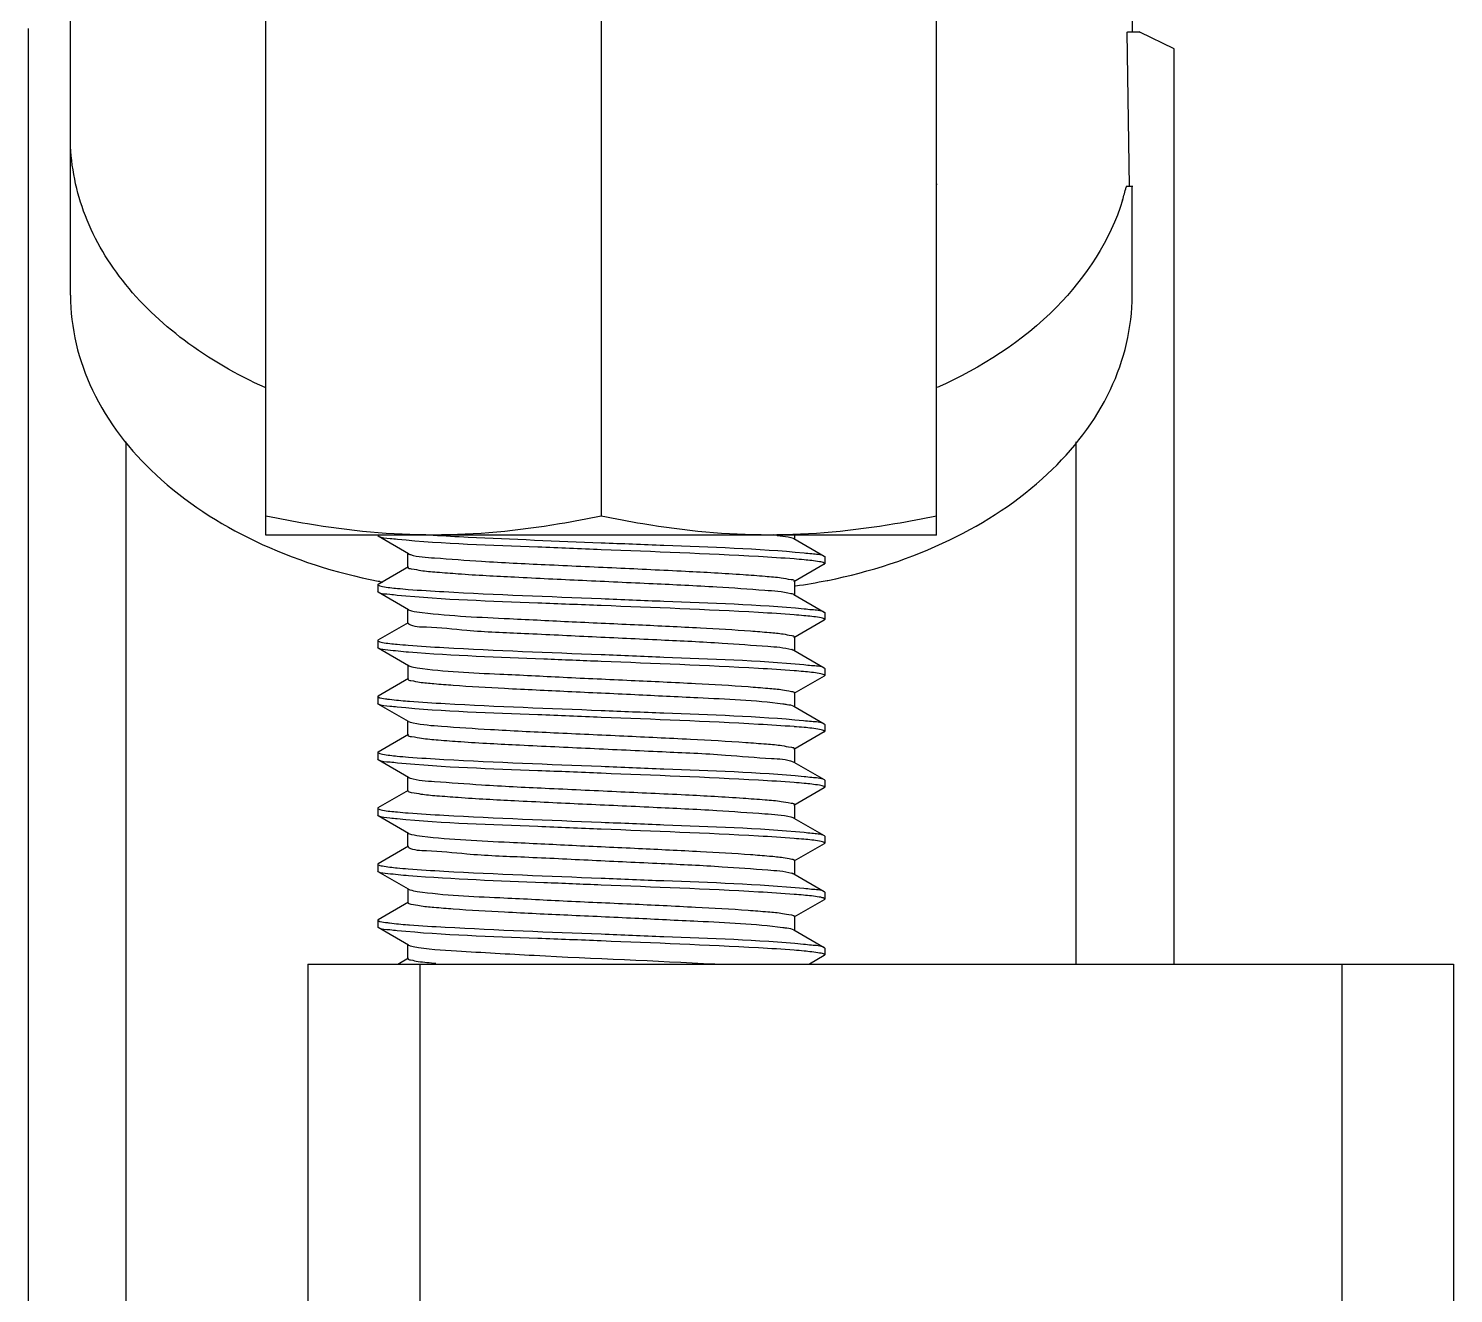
# Model space of a CAD drawing. Header units: inches. Extents: x -1293886 to -986005, y -15154 to 203628.
# Drawn here: x -1241592.3 to -1241418.5, y 87583.1 to 87737.4 of the extents above; entities that cross this region are included whole.
import ezdxf

# ---------------------------------------------------------------- set-up
doc = ezdxf.new("R2010")
doc.units = ezdxf.units.IN
doc.header["$LTSCALE"] = 100
doc.header["$MEASUREMENT"] = 0
doc.layers.add('W_DIM', color=4, linetype='Continuous')

# ---------------------------------------------------------------- blocks, each defined once
blk = doc.blocks.new('1111')
at = {"layer": 'W_DIM', "color": 7}
for p, q in [((-2281049.03, 1712176.32), (-2281049.03, 1712437.48)), ((-2280967.24, 1712176.32), (-2280967.24, 1712437.48)), ((-2281008.13, 1712435.18), (-2281008.13, 1712178.62)), ((-2281072.88, 1712224.83), (-2281072.88, 1712356.18)), ((-2280943.38, 1712321.04), (-2280943.38, 1712237.66)), ((-2281077.99, 1711095.34), (-2281077.99, 1712238.08)), ((-2280943.71, 1712218.81), (-2280944, 1712237.62)), ((-2280943.95, 1712237.66), (-2280942.52, 1712237.66)), ((-2280942.4, 1712237.6), (-2280942.52, 1712237.66)), ((-2280938.27, 1712235.61), (-2280942.46, 1712237.63)), ((-2280942.41, 1712237.6), (-2280942.4, 1712237.6)), ((-2280938.27, 1712210.4), (-2280938.27, 1712235.61)), ((-2281072.88, 1712205.55), (-2281072.88, 1712224.83)), ((-2280967.17, 1712219.05), (-2280967.24, 1712219.05)), ((-2280943.3, 1712218.81), (-2280944.12, 1712218.81)), ((-2280944.1, 1712218.8), (-2280944.11, 1712218.73)), ((-2280943.38, 1712205.55), (-2280943.38, 1712218.81)), ((-2280938.27, 1712124), (-2280938.27, 1712210.4)), ((-2281066.07, 1711244.55), (-2281066.07, 1712187.7)), ((-2280950.2, 1712124), (-2280950.2, 1712187.7)), ((-2280967.24, 1712176.32), (-2281049.03, 1712176.32)), ((-2281035.33, 1712176.16), (-2281035.4, 1712176.23)), ((-2281031.63, 1712174.02), (-2281035.33, 1712176.16)), ((-2280984.72, 1712175.93), (-2280984.63, 1712175.89)), ((-2280984.63, 1712175.89), (-2280980.93, 1712173.75)), ((-2280984.56, 1712176.32), (-2280984.56, 1712175.81)), ((-2281031.71, 1712172.4), (-2281031.71, 1712174.1)), ((-2280980.93, 1712173.75), (-2280980.87, 1712173.68)), ((-2280980.87, 1712173.68), (-2280980.87, 1712172.82)), ((-2281035.33, 1712170.34), (-2281031.63, 1712172.48)), ((-2280980.93, 1712172.75), (-2280984.63, 1712170.61)), ((-2280980.93, 1712172.75), (-2280980.87, 1712172.82)), ((-2281035.33, 1712170.34), (-2281035.4, 1712170.27)), ((-2281035.4, 1712170.27), (-2281035.4, 1712169.42)), ((-2281035.34, 1712170.7), (-2281035.29, 1712170.69)), ((-2281035.29, 1712170.69), (-2281035.2, 1712170.68)), ((-2281035.2, 1712170.68), (-2281035.13, 1712170.66)), ((-2280984.56, 1712170.69), (-2280984.56, 1712168.99)), ((-2280984.54, 1712170.1), (-2280984.45, 1712170.11)), ((-2280980.58, 1712170.77), (-2280980.5, 1712170.79)), ((-2281035.33, 1712169.34), (-2281035.4, 1712169.42)), ((-2281031.63, 1712167.2), (-2281035.33, 1712169.34)), ((-2280984.63, 1712169.08), (-2280980.93, 1712166.93)), ((-2281031.71, 1712165.58), (-2281031.71, 1712167.29)), ((-2281031.63, 1712167.2), (-2281031.53, 1712167.15)), ((-2280980.93, 1712166.93), (-2280980.87, 1712166.86)), ((-2280980.93, 1712165.93), (-2280980.87, 1712166.01)), ((-2280980.87, 1712166.86), (-2280980.87, 1712166.01)), ((-2281035.33, 1712163.53), (-2281031.63, 1712165.67)), ((-2280980.93, 1712165.93), (-2280984.63, 1712163.79)), ((-2281035.33, 1712163.53), (-2281035.4, 1712163.45)), ((-2281035.4, 1712163.45), (-2281035.4, 1712162.6)), ((-2281035.33, 1712162.53), (-2281035.4, 1712162.6)), ((-2281031.63, 1712160.38), (-2281035.33, 1712162.53)), ((-2280984.56, 1712163.88), (-2280984.56, 1712162.17)), ((-2280984.63, 1712162.26), (-2280980.93, 1712160.12)), ((-2281031.71, 1712160.47), (-2281031.71, 1712158.77)), ((-2280980.93, 1712159.12), (-2280984.63, 1712156.98)), ((-2280980.93, 1712160.12), (-2280980.87, 1712160.04)), ((-2280980.93, 1712159.12), (-2280980.87, 1712159.19)), ((-2280980.87, 1712160.04), (-2280980.87, 1712159.19)), ((-2281035.33, 1712156.71), (-2281031.63, 1712158.85)), ((-2281035.33, 1712156.71), (-2281035.4, 1712156.64)), ((-2281035.4, 1712156.64), (-2281035.4, 1712155.78)), ((-2281035.33, 1712155.71), (-2281035.4, 1712155.78)), ((-2281031.63, 1712153.57), (-2281035.33, 1712155.71)), ((-2280984.56, 1712157.06), (-2280984.56, 1712155.36)), ((-2280984.63, 1712155.44), (-2280980.93, 1712153.3)), ((-2281031.71, 1712151.95), (-2281031.71, 1712153.65)), ((-2280980.93, 1712152.3), (-2280984.63, 1712150.16)), ((-2280980.93, 1712153.3), (-2280980.87, 1712153.23)), ((-2280980.93, 1712152.3), (-2280980.87, 1712152.38)), ((-2280980.87, 1712153.23), (-2280980.87, 1712152.38)), ((-2281035.33, 1712149.89), (-2281031.63, 1712152.04)), ((-2281035.33, 1712149.89), (-2281035.4, 1712149.82)), ((-2281035.4, 1712149.82), (-2281035.4, 1712148.97)), ((-2281035.33, 1712148.89), (-2281035.4, 1712148.97)), ((-2281031.63, 1712146.75), (-2281035.33, 1712148.89)), ((-2280984.72, 1712148.67), (-2280984.63, 1712148.63)), ((-2280984.63, 1712148.63), (-2280980.93, 1712146.49)), ((-2280984.56, 1712150.25), (-2280984.56, 1712148.54)), ((-2281035.33, 1712143.08), (-2281031.63, 1712145.22)), ((-2281031.71, 1712145.13), (-2281031.71, 1712146.84)), ((-2280980.93, 1712145.49), (-2280984.63, 1712143.34)), ((-2280980.93, 1712146.49), (-2280980.87, 1712146.41)), ((-2280980.93, 1712145.49), (-2280980.87, 1712145.56)), ((-2280980.87, 1712146.41), (-2280980.87, 1712145.56)), ((-2280984.56, 1712143.43), (-2280984.56, 1712141.73)), ((-2281035.33, 1712143.08), (-2281035.4, 1712143)), ((-2281035.4, 1712143), (-2281035.4, 1712142.15)), ((-2281035.33, 1712142.08), (-2281035.4, 1712142.15)), ((-2281031.63, 1712139.94), (-2281035.33, 1712142.08)), ((-2280984.63, 1712141.81), (-2280980.93, 1712139.67)), ((-2281031.71, 1712138.32), (-2281031.71, 1712140.02)), ((-2281031.63, 1712139.94), (-2281031.53, 1712139.89)), ((-2281035.33, 1712136.26), (-2281031.63, 1712138.4)), ((-2280980.93, 1712138.67), (-2280984.63, 1712136.53)), ((-2280980.93, 1712139.67), (-2280980.87, 1712139.6)), ((-2280980.93, 1712138.67), (-2280980.87, 1712138.74)), ((-2280980.87, 1712139.6), (-2280980.87, 1712138.74)), ((-2280984.56, 1712136.61), (-2280984.56, 1712134.91)), ((-2281035.33, 1712136.26), (-2281035.4, 1712136.19)), ((-2281035.4, 1712136.19), (-2281035.4, 1712135.34)), ((-2281035.33, 1712135.26), (-2281035.4, 1712135.34)), ((-2281031.63, 1712133.12), (-2281035.33, 1712135.26)), ((-2280984.63, 1712135), (-2280980.93, 1712132.86)), ((-2281031.71, 1712133.21), (-2281031.71, 1712131.5)), ((-2281035.33, 1712129.45), (-2281031.63, 1712131.59)), ((-2280980.93, 1712131.85), (-2280984.63, 1712129.71)), ((-2280980.93, 1712132.86), (-2280980.87, 1712132.78)), ((-2280980.93, 1712131.85), (-2280980.87, 1712131.93)), ((-2280980.87, 1712132.78), (-2280980.87, 1712131.93)), ((-2280984.56, 1712129.8), (-2280984.56, 1712128.09)), ((-2281035.33, 1712129.45), (-2281035.4, 1712129.37)), ((-2281035.4, 1712129.37), (-2281035.4, 1712128.52)), ((-2281035.33, 1712128.45), (-2281035.4, 1712128.52)), ((-2281031.63, 1712126.3), (-2281035.33, 1712128.45)), ((-2280984.63, 1712128.18), (-2280980.93, 1712126.04)), ((-2281031.71, 1712124.69), (-2281031.71, 1712126.39)), ((-2280980.93, 1712126.04), (-2280980.87, 1712125.96)), ((-2281032.96, 1712124), (-2281031.63, 1712124.77)), ((-2280980.93, 1712125.04), (-2280982.72, 1712124)), ((-2280980.93, 1712125.04), (-2280980.87, 1712125.11)), ((-2280980.87, 1712125.96), (-2280980.87, 1712125.11)), ((-2281043.92, 1712124), (-2280904.19, 1712124)), ((-2281043.92, 1712124), (-2281043.92, 1710992.58)), ((-2281030.28, 1712124), (-2281030.28, 1710992.58)), ((-2280917.82, 1712124), (-2280917.82, 1710992.58)), ((-2280904.19, 1712124), (-2280904.19, 1710992.58))]:
    blk.add_line(p, q, dxfattribs=at)
for centre, radius, start, end in [((-2280970.32, 1712225.08), 26.96, 342.8989, 346.3913), ((-2280991.85, 1712129.59), 46.97, 83.6689, 84.2232), ((-2280990.58, 1712096.78), 76.85, 84.6378, 85.5439), ((-2281022.2, 1712238.17), 68.74, 259.1592, 259.4672), ((-2281025.95, 1712243.23), 73.76, 264.5118, 265.5533), ((-2280994.18, 1712238.76), 69.33, 278.0643, 281.3093), ((-2280990.64, 1712089.17), 77.64, 84.669, 85.543), ((-2281025.99, 1712235.95), 73.29, 264.491, 265.556), ((-2280985.58, 1712159.85), 2.6, 73.8589, 74.9069), ((-2280990.68, 1712081.92), 78.08, 84.6853, 85.5419), ((-2281023.48, 1712259.99), 104.25, 265.4503, 265.5766), ((-2280990.59, 1712076.2), 76.98, 84.6443, 85.543), ((-2281025.98, 1712222.4), 73.38, 264.4922, 265.5586), ((-2280990.58, 1712069.52), 76.85, 84.6378, 85.5439), ((-2281025.95, 1712215.97), 73.76, 264.5118, 265.5533), ((-2280990.64, 1712061.91), 77.64, 84.669, 85.543), ((-2281025.99, 1712208.68), 73.29, 264.491, 265.556), ((-2280985.58, 1712132.59), 2.6, 73.8589, 74.9069), ((-2280990.68, 1712054.66), 78.08, 84.6853, 85.5419), ((-2281023.48, 1712232.73), 104.25, 265.4503, 265.5766), ((-2280990.59, 1712048.94), 76.98, 84.6443, 85.543)]:
    blk.add_arc(centre, radius, start, end, dxfattribs=at)
for points, knots in [([(-2280944, 1712237.62), (-2280943.99, 1712237.62), (-2280943.98, 1712237.64), (-2280943.96, 1712237.66), (-2280943.95, 1712237.66)], [0, 0, 0, 0, 0.336031, 1, 1, 1, 1]), ([(-2281049.11, 1712194.29), (-2281052.59, 1712195.85), (-2281059.01, 1712199.52), (-2281066.75, 1712206.86), (-2281071.72, 1712215.46), (-2281072.88, 1712221.78), (-2281072.88, 1712224.83)], [0, 0, 0, 0, 0.28083, 0.538855, 0.77586, 1, 1, 1, 1]), ([(-2280944.55, 1712217.15), (-2280946.05, 1712212.27), (-2280952.35, 1712202.69), (-2280961.81, 1712196.68), (-2280967.16, 1712194.29)], [0, 0, 0, 0, 0.466075, 1, 1, 1, 1]), ([(-2281072.88, 1712205.55), (-2281072.88, 1712201.6), (-2281070.84, 1712193.24), (-2281062.55, 1712182.72), (-2281050.27, 1712174.79), (-2281040.52, 1712171.71), (-2281035.34, 1712170.7)], [0, 0, 0, 0, 0.215322, 0.450095, 0.712861, 1, 1, 1, 1]), ([(-2280980.5, 1712170.79), (-2280975.37, 1712171.82), (-2280965.72, 1712174.93), (-2280953.58, 1712182.85), (-2280945.39, 1712193.32), (-2280943.38, 1712201.62), (-2280943.38, 1712205.55)], [0, 0, 0, 0, 0.287034, 0.549657, 0.784456, 1, 1, 1, 1]), ([(-2281028.58, 1712176.32), (-2281033.72, 1712176.32), (-2281040.6, 1712176.98), (-2281047.34, 1712178.27), (-2281049.03, 1712178.62)], [0, 0, 0, 0, 0.749211, 1, 1, 1, 1]), ([(-2281008.13, 1712178.62), (-2281009.82, 1712178.27), (-2281016.56, 1712176.98), (-2281023.44, 1712176.32), (-2281028.58, 1712176.32)], [0, 0, 0, 0, 0.250789, 1, 1, 1, 1]), ([(-2280987.68, 1712176.32), (-2280992.83, 1712176.32), (-2280999.7, 1712176.98), (-2281006.45, 1712178.27), (-2281008.13, 1712178.62)], [0, 0, 0, 0, 0.749211, 1, 1, 1, 1]), ([(-2280967.24, 1712178.62), (-2280968.92, 1712178.27), (-2280975.66, 1712176.98), (-2280982.54, 1712176.32), (-2280987.68, 1712176.32)], [0, 0, 0, 0, 0.250789, 1, 1, 1, 1]), ([(-2281033, 1712175.77), (-2281033.3, 1712175.8), (-2281034.07, 1712175.91), (-2281034.91, 1712175.91), (-2281035.33, 1712176.16)], [0, 0, 0, 0, 0.378132, 1, 1, 1, 1]), ([(-2281008.13, 1712174.53), (-2281010.71, 1712174.63), (-2281019, 1712174.99), (-2281027.3, 1712175.22), (-2281033, 1712175.77)], [0, 0, 0, 0, 0.310323, 1, 1, 1, 1]), ([(-2281028.64, 1712176.3), (-2281027.22, 1712176.22), (-2281020.39, 1712175.86), (-2281013.55, 1712175.6), (-2281008.13, 1712175.38)], [0, 0, 0, 0, 0.207728, 1, 1, 1, 1]), ([(-2281008.13, 1712175.38), (-2281005.58, 1712175.28), (-2280997.34, 1712174.93), (-2280989.08, 1712174.68), (-2280983.4, 1712174.15)], [0, 0, 0, 0, 0.308852, 1, 1, 1, 1]), ([(-2280986.67, 1712176.27), (-2280986.44, 1712176.24), (-2280985.79, 1712176.16), (-2280985.12, 1712176.09), (-2280984.72, 1712175.93)], [0, 0, 0, 0, 0.350941, 1, 1, 1, 1]), ([(-2281031.63, 1712174.02), (-2281031.6, 1712174), (-2281031.53, 1712173.97), (-2281031.46, 1712173.94), (-2281031.42, 1712173.93)], [0, 0, 0, 0, 0.429478, 1, 1, 1, 1]), ([(-2281031.42, 1712173.93), (-2281030.47, 1712173.65), (-2281027.53, 1712173.48), (-2281022.08, 1712173.04), (-2281014.67, 1712172.7), (-2281006.37, 1712172.32), (-2280998.33, 1712171.94), (-2280992.24, 1712171.62), (-2280988.42, 1712171.32), (-2280986.34, 1712171.16), (-2280985.36, 1712170.94), (-2280984.56, 1712170.85), (-2280984.56, 1712170.69)], [0, 0, 0, 0, 0.063162, 0.185571, 0.350627, 0.535705, 0.715395, 0.865028, 0.921933, 0.964141, 0.990304, 1, 1, 1, 1]), ([(-2280984.6, 1712173.4), (-2280986.05, 1712173.51), (-2280993.89, 1712173.99), (-2281001.73, 1712174.27), (-2281008.13, 1712174.53)], [0, 0, 0, 0, 0.18453, 1, 1, 1, 1]), ([(-2280983.4, 1712174.15), (-2280983.09, 1712174.12), (-2280982.27, 1712174), (-2280981.38, 1712174.01), (-2280980.93, 1712173.75)], [0, 0, 0, 0, 0.37931, 1, 1, 1, 1]), ([(-2280981.18, 1712172.99), (-2280981.29, 1712173.02), (-2280982.03, 1712173.16), (-2280982.77, 1712173.24), (-2280983.39, 1712173.29)], [0, 0, 0, 0, 0.163145, 1, 1, 1, 1]), ([(-2280980.87, 1712172.82), (-2280980.87, 1712172.86), (-2280981, 1712172.94), (-2280981.1, 1712172.97), (-2280981.18, 1712172.99)], [0, 0, 0, 0, 0.315061, 1, 1, 1, 1]), ([(-2281031.71, 1712172.4), (-2281031.71, 1712172.25), (-2281030.92, 1712172.16), (-2281029.97, 1712171.94), (-2281027.94, 1712171.78), (-2281024.2, 1712171.48), (-2281018.23, 1712171.17), (-2281010.32, 1712170.79), (-2281002.09, 1712170.41), (-2280994.68, 1712170.07), (-2280989.08, 1712169.66), (-2280986.04, 1712169.45), (-2280985, 1712169.2)], [0, 0, 0, 0, 0.00951, 0.035123, 0.076469, 0.132247, 0.279239, 0.456494, 0.640275, 0.805971, 0.931424, 1, 1, 1, 1]), ([(-2281035.4, 1712170.27), (-2281035.4, 1712170.23), (-2281035.29, 1712170.16), (-2281035.2, 1712170.14), (-2281035.13, 1712170.12)], [0, 0, 0, 0, 0.322005, 1, 1, 1, 1]), ([(-2281035.13, 1712170.12), (-2281035.02, 1712170.09), (-2281034.32, 1712169.94), (-2281033.6, 1712169.87), (-2281033, 1712169.81)], [0, 0, 0, 0, 0.159397, 1, 1, 1, 1]), ([(-2281031.67, 1712169.69), (-2281030.22, 1712169.58), (-2281022.38, 1712169.11), (-2281014.53, 1712168.82), (-2281008.13, 1712168.56)], [0, 0, 0, 0, 0.184455, 1, 1, 1, 1]), ([(-2281033.02, 1712168.96), (-2281033.32, 1712168.99), (-2281034.08, 1712169.1), (-2281034.91, 1712169.1), (-2281035.33, 1712169.34)], [0, 0, 0, 0, 0.377931, 1, 1, 1, 1]), ([(-2281008.13, 1712167.71), (-2281010.71, 1712167.81), (-2281019.01, 1712168.17), (-2281027.32, 1712168.4), (-2281033.02, 1712168.96)], [0, 0, 0, 0, 0.310595, 1, 1, 1, 1]), ([(-2281008.13, 1712168.56), (-2281005.58, 1712168.46), (-2280997.34, 1712168.11), (-2280989.07, 1712167.87), (-2280983.39, 1712167.33)], [0, 0, 0, 0, 0.308927, 1, 1, 1, 1]), ([(-2280985, 1712169.2), (-2280984.92, 1712169.18), (-2280984.8, 1712169.15), (-2280984.68, 1712169.1), (-2280984.63, 1712169.08)], [0, 0, 0, 0, 0.59312, 1, 1, 1, 1]), ([(-2281031.53, 1712167.15), (-2281031.45, 1712167.12), (-2281030.93, 1712166.98), (-2281030.4, 1712166.92), (-2281029.96, 1712166.87)], [0, 0, 0, 0, 0.158312, 1, 1, 1, 1]), ([(-2281029.96, 1712166.87), (-2281026.43, 1712166.44), (-2281020.31, 1712166.18), (-2281011.53, 1712165.73), (-2281003.76, 1712165.39), (-2280996.53, 1712165.03), (-2280991.17, 1712164.73), (-2280987.86, 1712164.46), (-2280986.08, 1712164.3), (-2280985.23, 1712164.11), (-2280984.56, 1712164.01), (-2280984.56, 1712163.88)], [0, 0, 0, 0, 0.234088, 0.402448, 0.579889, 0.745639, 0.880314, 0.930897, 0.968237, 0.991317, 1, 1, 1, 1]), ([(-2280984.61, 1712166.58), (-2280986.05, 1712166.7), (-2280993.89, 1712167.17), (-2281001.74, 1712167.46), (-2281008.13, 1712167.71)], [0, 0, 0, 0, 0.184554, 1, 1, 1, 1]), ([(-2280981.15, 1712166.16), (-2280981.27, 1712166.2), (-2280982.02, 1712166.35), (-2280982.79, 1712166.42), (-2280983.43, 1712166.48)], [0, 0, 0, 0, 0.159617, 1, 1, 1, 1]), ([(-2280983.39, 1712167.33), (-2280983.08, 1712167.3), (-2280982.27, 1712167.19), (-2280981.38, 1712167.19), (-2280980.93, 1712166.93)], [0, 0, 0, 0, 0.379296, 1, 1, 1, 1]), ([(-2280980.87, 1712166.01), (-2280980.87, 1712166.04), (-2280980.98, 1712166.12), (-2280981.08, 1712166.14), (-2280981.15, 1712166.16)], [0, 0, 0, 0, 0.317967, 1, 1, 1, 1]), ([(-2281031.71, 1712165.58), (-2281031.71, 1712165.57), (-2281031.69, 1712165.53), (-2281031.65, 1712165.51), (-2281031.64, 1712165.5)], [0, 0, 0, 0, 0.402304, 1, 1, 1, 1]), ([(-2281031.64, 1712165.5), (-2281031, 1712165.12), (-2281028.48, 1712165.14), (-2281023.88, 1712164.57), (-2281017.08, 1712164.32), (-2281009.19, 1712163.92), (-2281001.15, 1712163.55), (-2280994, 1712163.22), (-2280988.71, 1712162.81), (-2280985.85, 1712162.62), (-2280984.9, 1712162.36)], [0, 0, 0, 0, 0.046973, 0.152409, 0.303029, 0.479455, 0.658932, 0.818305, 0.937036, 1, 1, 1, 1]), ([(-2281035.4, 1712163.45), (-2281035.4, 1712163.42), (-2281035.3, 1712163.35), (-2281035.21, 1712163.33), (-2281035.15, 1712163.31)], [0, 0, 0, 0, 0.324871, 1, 1, 1, 1]), ([(-2281031.63, 1712162.02), (-2281032.48, 1712162.09), (-2281033.69, 1712162.26), (-2281034.99, 1712162.33), (-2281035.33, 1712162.53)], [0, 0, 0, 0, 0.683734, 1, 1, 1, 1]), ([(-2281035.15, 1712163.31), (-2281035.04, 1712163.27), (-2281034.34, 1712163.12), (-2281033.62, 1712163.05), (-2281033.02, 1712163)], [0, 0, 0, 0, 0.157623, 1, 1, 1, 1]), ([(-2281031.67, 1712162.88), (-2281030.22, 1712162.76), (-2281022.38, 1712162.29), (-2281014.53, 1712162), (-2281008.13, 1712161.75)], [0, 0, 0, 0, 0.184436, 1, 1, 1, 1]), ([(-2281008.13, 1712160.9), (-2281010.47, 1712160.99), (-2281018.3, 1712161.31), (-2281026.14, 1712161.59), (-2281031.63, 1712162.02)], [0, 0, 0, 0, 0.297863, 1, 1, 1, 1]), ([(-2281008.13, 1712161.75), (-2281005.59, 1712161.65), (-2280997.35, 1712161.3), (-2280989.1, 1712161.05), (-2280983.43, 1712160.52)], [0, 0, 0, 0, 0.308576, 1, 1, 1, 1]), ([(-2280984.61, 1712159.77), (-2280986.05, 1712159.88), (-2280993.89, 1712160.35), (-2281001.74, 1712160.64), (-2281008.13, 1712160.9)], [0, 0, 0, 0, 0.184575, 1, 1, 1, 1]), ([(-2280984.86, 1712162.35), (-2280984.81, 1712162.33), (-2280984.74, 1712162.31), (-2280984.66, 1712162.28), (-2280984.63, 1712162.26)], [0, 0, 0, 0, 0.572041, 1, 1, 1, 1]), ([(-2281031.63, 1712160.38), (-2281031.58, 1712160.36), (-2281031.24, 1712160.23), (-2281030.88, 1712160.18), (-2281030.58, 1712160.13)], [0, 0, 0, 0, 0.147905, 1, 1, 1, 1]), ([(-2281030.58, 1712160.13), (-2281027.25, 1712159.63), (-2281021.29, 1712159.43), (-2281012.6, 1712158.96), (-2281004.63, 1712158.61), (-2280997.13, 1712158.25), (-2280991.52, 1712157.94), (-2280988.05, 1712157.66), (-2280986.17, 1712157.5), (-2280985.28, 1712157.3), (-2280984.56, 1712157.2), (-2280984.56, 1712157.06)], [0, 0, 0, 0, 0.218787, 0.386207, 0.566108, 0.736243, 0.875583, 0.928118, 0.966979, 0.991, 1, 1, 1, 1]), ([(-2280981.18, 1712159.36), (-2280981.3, 1712159.39), (-2280982.05, 1712159.54), (-2280982.81, 1712159.61), (-2280983.45, 1712159.67)], [0, 0, 0, 0, 0.163234, 1, 1, 1, 1]), ([(-2280983.43, 1712160.52), (-2280983.11, 1712160.49), (-2280982.29, 1712160.37), (-2280981.39, 1712160.38), (-2280980.93, 1712160.12)], [0, 0, 0, 0, 0.37952, 1, 1, 1, 1]), ([(-2280980.87, 1712159.19), (-2280980.87, 1712159.23), (-2280981, 1712159.31), (-2280981.1, 1712159.34), (-2280981.18, 1712159.36)], [0, 0, 0, 0, 0.313847, 1, 1, 1, 1]), ([(-2281031.71, 1712158.77), (-2281031.71, 1712158.63), (-2281031.01, 1712158.53), (-2281030.14, 1712158.33), (-2281028.31, 1712158.18), (-2281024.92, 1712157.9), (-2281019.43, 1712157.6), (-2281012.07, 1712157.24), (-2281004.2, 1712156.89), (-2280995.45, 1712156.43), (-2280989.41, 1712156.2), (-2280985.98, 1712155.74)], [0, 0, 0, 0, 0.00884, 0.032379, 0.070466, 0.122006, 0.258971, 0.426878, 0.605536, 0.773444, 1, 1, 1, 1]), ([(-2281035.4, 1712156.64), (-2281035.4, 1712156.61), (-2281035.08, 1712156.38), (-2281034.76, 1712156.4), (-2281034.47, 1712156.35)], [0, 0, 0, 0, 0.093121, 1, 1, 1, 1]), ([(-2281033.02, 1712155.33), (-2281033.32, 1712155.36), (-2281034.08, 1712155.47), (-2281034.91, 1712155.47), (-2281035.33, 1712155.71)], [0, 0, 0, 0, 0.377935, 1, 1, 1, 1]), ([(-2281034.47, 1712156.35), (-2281034.3, 1712156.33), (-2281033.39, 1712156.21), (-2281032.48, 1712156.13), (-2281031.75, 1712156.07)], [0, 0, 0, 0, 0.190828, 1, 1, 1, 1]), ([(-2281031.52, 1712156.05), (-2281030.07, 1712155.94), (-2281022.28, 1712155.47), (-2281014.48, 1712155.18), (-2281008.13, 1712154.93)], [0, 0, 0, 0, 0.18595, 1, 1, 1, 1]), ([(-2280985.98, 1712155.74), (-2280985.81, 1712155.71), (-2280985.37, 1712155.64), (-2280984.89, 1712155.59), (-2280984.63, 1712155.44)], [0, 0, 0, 0, 0.360643, 1, 1, 1, 1]), ([(-2281008.13, 1712154.08), (-2281010.71, 1712154.18), (-2281019.01, 1712154.54), (-2281027.32, 1712154.77), (-2281033.02, 1712155.33)], [0, 0, 0, 0, 0.310578, 1, 1, 1, 1]), ([(-2281008.13, 1712154.93), (-2281005.59, 1712154.83), (-2280997.36, 1712154.48), (-2280989.12, 1712154.24), (-2280983.45, 1712153.7)], [0, 0, 0, 0, 0.308379, 1, 1, 1, 1]), ([(-2280984.6, 1712152.95), (-2280986.05, 1712153.06), (-2280993.89, 1712153.54), (-2281001.73, 1712153.83), (-2281008.13, 1712154.08)], [0, 0, 0, 0, 0.184524, 1, 1, 1, 1]), ([(-2281031.63, 1712153.57), (-2281031.57, 1712153.53), (-2281031.38, 1712153.47), (-2281031.19, 1712153.42), (-2281031.07, 1712153.4)], [0, 0, 0, 0, 0.388593, 1, 1, 1, 1]), ([(-2281031.07, 1712153.4), (-2281029.94, 1712153.18), (-2281026.79, 1712152.94), (-2281021.07, 1712152.56), (-2281013.65, 1712152.2), (-2281005.51, 1712151.83), (-2280997.73, 1712151.46), (-2280991.88, 1712151.15), (-2280988.23, 1712150.86), (-2280986.25, 1712150.7), (-2280985.32, 1712150.49), (-2280984.56, 1712150.39), (-2280984.56, 1712150.25)], [0, 0, 0, 0, 0.074051, 0.202548, 0.368862, 0.551322, 0.726125, 0.870472, 0.925123, 0.96561, 0.990669, 1, 1, 1, 1]), ([(-2280983.45, 1712153.7), (-2280983.13, 1712153.67), (-2280982.3, 1712153.56), (-2280981.39, 1712153.57), (-2280980.93, 1712153.3)], [0, 0, 0, 0, 0.379704, 1, 1, 1, 1]), ([(-2280981.14, 1712152.53), (-2280981.26, 1712152.56), (-2280982.01, 1712152.72), (-2280982.76, 1712152.79), (-2280983.4, 1712152.85)], [0, 0, 0, 0, 0.159226, 1, 1, 1, 1]), ([(-2280980.87, 1712152.38), (-2280980.87, 1712152.41), (-2280980.98, 1712152.49), (-2280981.07, 1712152.51), (-2280981.14, 1712152.53)], [0, 0, 0, 0, 0.318631, 1, 1, 1, 1]), ([(-2281031.71, 1712151.95), (-2281031.71, 1712151.79), (-2281030.88, 1712151.71), (-2281029.88, 1712151.48), (-2281027.74, 1712151.31), (-2281023.83, 1712151.01), (-2281017.61, 1712150.69), (-2281009.44, 1712150.31), (-2281001.07, 1712149.91), (-2280993.67, 1712149.6), (-2280988.39, 1712149.09), (-2280985.55, 1712149), (-2280984.72, 1712148.67)], [0, 0, 0, 0, 0.009911, 0.036684, 0.079861, 0.138026, 0.290611, 0.473012, 0.659513, 0.823824, 0.942824, 1, 1, 1, 1]), ([(-2281035.4, 1712149.82), (-2281035.4, 1712149.79), (-2281035.29, 1712149.71), (-2281035.2, 1712149.69), (-2281035.14, 1712149.67)], [0, 0, 0, 0, 0.322656, 1, 1, 1, 1]), ([(-2281033, 1712148.51), (-2281033.3, 1712148.54), (-2281034.07, 1712148.65), (-2281034.91, 1712148.65), (-2281035.33, 1712148.89)], [0, 0, 0, 0, 0.378132, 1, 1, 1, 1]), ([(-2281035.14, 1712149.67), (-2281035.03, 1712149.64), (-2281034.33, 1712149.49), (-2281033.62, 1712149.42), (-2281033.02, 1712149.36)], [0, 0, 0, 0, 0.159145, 1, 1, 1, 1]), ([(-2281031.66, 1712149.25), (-2281030.22, 1712149.13), (-2281022.38, 1712148.66), (-2281014.53, 1712148.37), (-2281008.13, 1712148.12)], [0, 0, 0, 0, 0.184477, 1, 1, 1, 1]), ([(-2281008.13, 1712147.26), (-2281010.71, 1712147.37), (-2281019, 1712147.72), (-2281027.3, 1712147.96), (-2281033, 1712148.51)], [0, 0, 0, 0, 0.310323, 1, 1, 1, 1]), ([(-2281008.13, 1712148.12), (-2281005.58, 1712148.01), (-2280997.34, 1712147.66), (-2280989.08, 1712147.42), (-2280983.4, 1712146.88)], [0, 0, 0, 0, 0.308852, 1, 1, 1, 1]), ([(-2280984.6, 1712146.13), (-2280986.05, 1712146.25), (-2280993.89, 1712146.72), (-2281001.73, 1712147.01), (-2281008.13, 1712147.26)], [0, 0, 0, 0, 0.18453, 1, 1, 1, 1]), ([(-2280983.4, 1712146.88), (-2280983.09, 1712146.85), (-2280982.27, 1712146.74), (-2280981.38, 1712146.75), (-2280980.93, 1712146.49)], [0, 0, 0, 0, 0.37931, 1, 1, 1, 1]), ([(-2281031.71, 1712145.13), (-2281031.71, 1712144.99), (-2281030.92, 1712144.89), (-2281029.97, 1712144.68), (-2281027.94, 1712144.51), (-2281024.2, 1712144.22), (-2281018.23, 1712143.9), (-2281010.32, 1712143.53), (-2281002.09, 1712143.15), (-2280994.68, 1712142.8), (-2280989.08, 1712142.4), (-2280986.04, 1712142.19), (-2280985, 1712141.94)], [0, 0, 0, 0, 0.00951, 0.035123, 0.076469, 0.132247, 0.279239, 0.456494, 0.640275, 0.805971, 0.931424, 1, 1, 1, 1]), ([(-2281031.63, 1712146.75), (-2281031.6, 1712146.74), (-2281031.53, 1712146.7), (-2281031.46, 1712146.68), (-2281031.42, 1712146.67)], [0, 0, 0, 0, 0.429478, 1, 1, 1, 1]), ([(-2281031.42, 1712146.67), (-2281030.47, 1712146.39), (-2281027.53, 1712146.22), (-2281022.08, 1712145.78), (-2281014.67, 1712145.44), (-2281006.37, 1712145.05), (-2280998.33, 1712144.68), (-2280992.24, 1712144.36), (-2280988.42, 1712144.06), (-2280986.34, 1712143.9), (-2280985.36, 1712143.67), (-2280984.56, 1712143.58), (-2280984.56, 1712143.43)], [0, 0, 0, 0, 0.063162, 0.185571, 0.350627, 0.535705, 0.715395, 0.865028, 0.921933, 0.964141, 0.990304, 1, 1, 1, 1]), ([(-2280981.18, 1712145.72), (-2280981.29, 1712145.75), (-2280982.03, 1712145.9), (-2280982.77, 1712145.97), (-2280983.39, 1712146.03)], [0, 0, 0, 0, 0.163145, 1, 1, 1, 1]), ([(-2280980.87, 1712145.56), (-2280980.87, 1712145.6), (-2280981, 1712145.68), (-2280981.1, 1712145.7), (-2280981.18, 1712145.72)], [0, 0, 0, 0, 0.315061, 1, 1, 1, 1]), ([(-2281035.4, 1712143), (-2281035.4, 1712142.97), (-2281035.29, 1712142.9), (-2281035.2, 1712142.87), (-2281035.13, 1712142.85)], [0, 0, 0, 0, 0.322005, 1, 1, 1, 1]), ([(-2281033.02, 1712141.7), (-2281033.32, 1712141.72), (-2281034.08, 1712141.83), (-2281034.91, 1712141.83), (-2281035.33, 1712142.08)], [0, 0, 0, 0, 0.377931, 1, 1, 1, 1]), ([(-2281035.13, 1712142.85), (-2281035.02, 1712142.82), (-2281034.32, 1712142.67), (-2281033.6, 1712142.6), (-2281033, 1712142.55)], [0, 0, 0, 0, 0.159397, 1, 1, 1, 1]), ([(-2281008.13, 1712140.45), (-2281010.71, 1712140.55), (-2281019.01, 1712140.91), (-2281027.32, 1712141.14), (-2281033.02, 1712141.7)], [0, 0, 0, 0, 0.310595, 1, 1, 1, 1]), ([(-2281031.67, 1712142.43), (-2281030.22, 1712142.32), (-2281022.38, 1712141.84), (-2281014.53, 1712141.55), (-2281008.13, 1712141.3)], [0, 0, 0, 0, 0.184455, 1, 1, 1, 1]), ([(-2280985, 1712141.94), (-2280984.92, 1712141.92), (-2280984.8, 1712141.89), (-2280984.68, 1712141.84), (-2280984.63, 1712141.81)], [0, 0, 0, 0, 0.59312, 1, 1, 1, 1]), ([(-2281008.13, 1712141.3), (-2281005.58, 1712141.2), (-2280997.34, 1712140.85), (-2280989.07, 1712140.6), (-2280983.39, 1712140.07)], [0, 0, 0, 0, 0.308927, 1, 1, 1, 1]), ([(-2280984.61, 1712139.32), (-2280986.05, 1712139.43), (-2280993.89, 1712139.91), (-2281001.74, 1712140.19), (-2281008.13, 1712140.45)], [0, 0, 0, 0, 0.184554, 1, 1, 1, 1]), ([(-2280983.39, 1712140.07), (-2280983.08, 1712140.04), (-2280982.27, 1712139.92), (-2280981.38, 1712139.93), (-2280980.93, 1712139.67)], [0, 0, 0, 0, 0.379296, 1, 1, 1, 1]), ([(-2281031.71, 1712138.32), (-2281031.71, 1712138.3), (-2281031.69, 1712138.27), (-2281031.65, 1712138.25), (-2281031.64, 1712138.23)], [0, 0, 0, 0, 0.402304, 1, 1, 1, 1]), ([(-2281031.64, 1712138.23), (-2281031, 1712137.86), (-2281028.48, 1712137.88), (-2281023.88, 1712137.31), (-2281017.08, 1712137.06), (-2281009.19, 1712136.66), (-2281001.15, 1712136.29), (-2280994, 1712135.95), (-2280988.71, 1712135.54), (-2280985.85, 1712135.35), (-2280984.9, 1712135.1)], [0, 0, 0, 0, 0.046973, 0.152409, 0.303029, 0.479455, 0.658932, 0.818305, 0.937036, 1, 1, 1, 1]), ([(-2281031.53, 1712139.89), (-2281031.45, 1712139.86), (-2281030.93, 1712139.72), (-2281030.4, 1712139.66), (-2281029.96, 1712139.6)], [0, 0, 0, 0, 0.158312, 1, 1, 1, 1]), ([(-2281029.96, 1712139.6), (-2281026.43, 1712139.17), (-2281020.31, 1712138.92), (-2281011.53, 1712138.47), (-2281003.76, 1712138.12), (-2280996.53, 1712137.77), (-2280991.17, 1712137.47), (-2280987.86, 1712137.2), (-2280986.08, 1712137.04), (-2280985.23, 1712136.85), (-2280984.56, 1712136.75), (-2280984.56, 1712136.61)], [0, 0, 0, 0, 0.234088, 0.402448, 0.579889, 0.745639, 0.880314, 0.930897, 0.968237, 0.991317, 1, 1, 1, 1]), ([(-2280981.15, 1712138.9), (-2280981.27, 1712138.93), (-2280982.02, 1712139.09), (-2280982.79, 1712139.16), (-2280983.43, 1712139.22)], [0, 0, 0, 0, 0.159617, 1, 1, 1, 1]), ([(-2280980.87, 1712138.74), (-2280980.87, 1712138.78), (-2280980.98, 1712138.85), (-2280981.08, 1712138.88), (-2280981.15, 1712138.9)], [0, 0, 0, 0, 0.317967, 1, 1, 1, 1]), ([(-2281035.4, 1712136.19), (-2281035.4, 1712136.16), (-2281035.3, 1712136.09), (-2281035.21, 1712136.06), (-2281035.15, 1712136.04)], [0, 0, 0, 0, 0.324871, 1, 1, 1, 1]), ([(-2281031.63, 1712134.76), (-2281032.48, 1712134.83), (-2281033.69, 1712134.99), (-2281034.99, 1712135.06), (-2281035.33, 1712135.26)], [0, 0, 0, 0, 0.683734, 1, 1, 1, 1]), ([(-2281035.15, 1712136.04), (-2281035.04, 1712136.01), (-2281034.34, 1712135.86), (-2281033.62, 1712135.79), (-2281033.02, 1712135.73)], [0, 0, 0, 0, 0.157623, 1, 1, 1, 1]), ([(-2281031.67, 1712135.61), (-2281030.22, 1712135.5), (-2281022.38, 1712135.03), (-2281014.53, 1712134.74), (-2281008.13, 1712134.48)], [0, 0, 0, 0, 0.184436, 1, 1, 1, 1]), ([(-2281008.13, 1712133.63), (-2281010.47, 1712133.73), (-2281018.3, 1712134.05), (-2281026.14, 1712134.33), (-2281031.63, 1712134.76)], [0, 0, 0, 0, 0.297863, 1, 1, 1, 1]), ([(-2280984.86, 1712135.08), (-2280984.81, 1712135.07), (-2280984.74, 1712135.05), (-2280984.66, 1712135.01), (-2280984.63, 1712135)], [0, 0, 0, 0, 0.572041, 1, 1, 1, 1]), ([(-2281031.63, 1712133.12), (-2281031.58, 1712133.09), (-2281031.24, 1712132.97), (-2281030.88, 1712132.92), (-2281030.58, 1712132.87)], [0, 0, 0, 0, 0.147905, 1, 1, 1, 1]), ([(-2281008.13, 1712134.48), (-2281005.59, 1712134.38), (-2280997.35, 1712134.03), (-2280989.1, 1712133.79), (-2280983.43, 1712133.25)], [0, 0, 0, 0, 0.308576, 1, 1, 1, 1]), ([(-2280984.61, 1712132.5), (-2280986.05, 1712132.62), (-2280993.89, 1712133.09), (-2281001.74, 1712133.38), (-2281008.13, 1712133.63)], [0, 0, 0, 0, 0.184575, 1, 1, 1, 1]), ([(-2280983.43, 1712133.25), (-2280983.11, 1712133.22), (-2280982.29, 1712133.11), (-2280981.39, 1712133.12), (-2280980.93, 1712132.86)], [0, 0, 0, 0, 0.37952, 1, 1, 1, 1]), ([(-2281031.71, 1712131.5), (-2281031.71, 1712131.37), (-2281031.01, 1712131.27), (-2281030.14, 1712131.07), (-2281028.31, 1712130.91), (-2281024.92, 1712130.63), (-2281019.43, 1712130.33), (-2281012.07, 1712129.97), (-2281004.2, 1712129.63), (-2280995.45, 1712129.17), (-2280989.41, 1712128.94), (-2280985.98, 1712128.47)], [0, 0, 0, 0, 0.00884, 0.032379, 0.070466, 0.122006, 0.258971, 0.426878, 0.605536, 0.773444, 1, 1, 1, 1]), ([(-2281030.58, 1712132.87), (-2281027.25, 1712132.37), (-2281021.29, 1712132.17), (-2281012.6, 1712131.69), (-2281004.63, 1712131.35), (-2280997.13, 1712130.98), (-2280991.52, 1712130.68), (-2280988.05, 1712130.4), (-2280986.17, 1712130.24), (-2280985.28, 1712130.04), (-2280984.56, 1712129.94), (-2280984.56, 1712129.8)], [0, 0, 0, 0, 0.218787, 0.386207, 0.566108, 0.736243, 0.875583, 0.928118, 0.966979, 0.991, 1, 1, 1, 1]), ([(-2280981.18, 1712132.09), (-2280981.3, 1712132.13), (-2280982.05, 1712132.27), (-2280982.81, 1712132.34), (-2280983.45, 1712132.4)], [0, 0, 0, 0, 0.163234, 1, 1, 1, 1]), ([(-2280980.87, 1712131.93), (-2280980.87, 1712131.97), (-2280981, 1712132.05), (-2280981.1, 1712132.07), (-2280981.18, 1712132.09)], [0, 0, 0, 0, 0.313847, 1, 1, 1, 1]), ([(-2281035.4, 1712129.37), (-2281035.4, 1712129.34), (-2281035.08, 1712129.11), (-2281034.76, 1712129.13), (-2281034.47, 1712129.09)], [0, 0, 0, 0, 0.093121, 1, 1, 1, 1]), ([(-2281033.02, 1712128.06), (-2281033.32, 1712128.09), (-2281034.08, 1712128.2), (-2281034.91, 1712128.2), (-2281035.33, 1712128.45)], [0, 0, 0, 0, 0.377935, 1, 1, 1, 1]), ([(-2281034.47, 1712129.09), (-2281034.3, 1712129.06), (-2281033.39, 1712128.94), (-2281032.48, 1712128.86), (-2281031.75, 1712128.8)], [0, 0, 0, 0, 0.190828, 1, 1, 1, 1]), ([(-2281008.13, 1712126.82), (-2281010.71, 1712126.92), (-2281019.01, 1712127.28), (-2281027.32, 1712127.51), (-2281033.02, 1712128.06)], [0, 0, 0, 0, 0.310578, 1, 1, 1, 1]), ([(-2281031.52, 1712128.79), (-2281030.07, 1712128.67), (-2281022.28, 1712128.21), (-2281014.48, 1712127.92), (-2281008.13, 1712127.67)], [0, 0, 0, 0, 0.18595, 1, 1, 1, 1]), ([(-2280985.98, 1712128.47), (-2280985.81, 1712128.45), (-2280985.37, 1712128.38), (-2280984.89, 1712128.33), (-2280984.63, 1712128.18)], [0, 0, 0, 0, 0.360643, 1, 1, 1, 1]), ([(-2281031.63, 1712126.3), (-2281031.57, 1712126.27), (-2281031.38, 1712126.2), (-2281031.19, 1712126.16), (-2281031.07, 1712126.14)], [0, 0, 0, 0, 0.388593, 1, 1, 1, 1]), ([(-2281031.07, 1712126.14), (-2281029.34, 1712125.79), (-2281024.39, 1712125.54), (-2281012.15, 1712124.79), (-2281001.63, 1712124.42), (-2280994.28, 1712124.01)], [0, 0, 0, 0, 0.144037, 0.40116, 1, 1, 1, 1]), ([(-2281008.13, 1712127.67), (-2281005.59, 1712127.57), (-2280997.36, 1712127.22), (-2280989.12, 1712126.97), (-2280983.45, 1712126.44)], [0, 0, 0, 0, 0.308379, 1, 1, 1, 1]), ([(-2280984.6, 1712125.69), (-2280986.05, 1712125.8), (-2280993.89, 1712126.27), (-2281001.73, 1712126.56), (-2281008.13, 1712126.82)], [0, 0, 0, 0, 0.184524, 1, 1, 1, 1]), ([(-2280983.45, 1712126.44), (-2280983.13, 1712126.41), (-2280982.3, 1712126.29), (-2280981.39, 1712126.3), (-2280980.93, 1712126.04)], [0, 0, 0, 0, 0.379704, 1, 1, 1, 1]), ([(-2281031.71, 1712124.69), (-2281031.71, 1712124.57), (-2281031.1, 1712124.46), (-2281030.78, 1712124.38), (-2281030.47, 1712124.33)], [0, 0, 0, 0, 0.275183, 1, 1, 1, 1]), ([(-2280981.14, 1712125.27), (-2280981.26, 1712125.3), (-2280982.01, 1712125.45), (-2280982.76, 1712125.52), (-2280983.4, 1712125.58)], [0, 0, 0, 0, 0.159226, 1, 1, 1, 1]), ([(-2280980.87, 1712125.11), (-2280980.87, 1712125.15), (-2280980.98, 1712125.22), (-2280981.07, 1712125.25), (-2280981.14, 1712125.27)], [0, 0, 0, 0, 0.318631, 1, 1, 1, 1])]:
    blk.add_open_spline(points, degree=3, knots=knots, dxfattribs=at)
blk.add_open_spline([(-2281030.47, 1712124.33), (-2281029.75, 1712124.23), (-2281029.03, 1712124.16), (-2281028.32, 1712124.1)], degree=3, dxfattribs=at)

msp = doc.modelspace()

# ---------------------------------------------------------------- block references
at = {"layer": 'W_DIM'}
msp.add_blockref('1111', (1039485.65, -1624500.72), dxfattribs=at)

doc.saveas('drawing.dxf')
